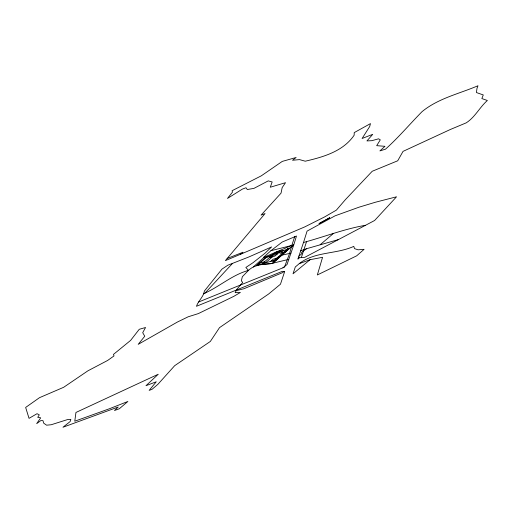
<?xml version="1.0" encoding="UTF-8"?>
<svg xmlns="http://www.w3.org/2000/svg" width="513" height="513" viewBox="0 0 513 513"><rect width="100%" height="100%" fill="white"/><g stroke="black" fill="none" stroke-linecap="round" stroke-linejoin="round"><path stroke-width="0.77" d="M203.655 293.834L204.405 291.012L221.949 269.139L227.804 265.227L248.843 256.968L271.614 246.92L264.958 253.275L253.095 262.643L245.855 267.459L248.51 270.377L242.322 276.738L241.373 280.868L242.713 282.445L236.955 289.152L235.14 292.647L240.385 292.442L233.883 296.315L198.339 313.597L188.168 316.797L177.415 322.029L138.183 344.358L144.749 336.246L142.704 332.687L145.557 327.493L139.254 329.295L130.642 340.375L113.45 354.419L114.033 355.913L107.659 360.44L87.915 370.816L63.67 387.289L39.501 397.678L25.65 407.444L29.036 418.358L37.026 413.709L39.283 414.837L37.731 417.338L40.694 417.826L36.673 423.648L40.79 420.602L42.97 420.641L43.72 423.193L46.574 425.181L51.185 424.751L67.363 419.634L70.845 419.377L70.134 421.571L62.952 427.252L118.214 407.014L114.47 410.528L119.292 408.765L127.904 401.455L109.307 408.79L74.776 421.211L75.95 412.458L158.261 374.24L145.961 385.712L156.266 381.781L149.148 390.38L152.066 389.296L157.863 384.352L174.683 365.679L210.343 341.446L219.513 327.64L268.677 293.962L280.47 284.202L284.683 271.524L282.304 271.351L196.434 306.293C197.999 301.676 201.878 298.207 203.655 293.834L204.969 293.122C219.91 286.28 232.453 274.821 248.51 270.377C254.73 264.221 264.33 264.394 272.467 263.272L293.507 245.015L270.941 250.684L263.265 257.539L291.807 245.381L293.744 244.964L296.488 236.025L282.208 242.033L270.941 250.684M303.491 242.534L307.075 231.113L335.053 215.838L358.965 207.214L375.266 202.282L396.53 196.793L374.612 220.494L304.818 257.321L298.342 257.834L297.906 259.129L299.182 257.77L298.342 257.834L303.491 242.534L306.556 241.61C326.197 236.153 345.358 228.721 365.519 225.297M301.323 257.597L306.556 241.61M291.807 245.381L294.776 236.461M282.9 267.818L284.362 267.215L284.779 266.33L289.563 253.473L291.461 246.791L293.744 244.964L287.03 264.522L282.9 267.818L198.627 301.997M204.969 293.122L232.562 263.361M261.662 264.49L270.018 263.855L272.852 263.182L281.804 255.173L290.89 253.159M253.262 266.978L264.445 257.039M257.282 265.298L266.856 256.987M262.156 263.868L269.248 257.718L274.962 256.038L281.239 250.594L275.866 252.172L269.588 257.616M273.128 254.352L271.313 255.916L266.439 257.346M272.467 256.769L266.189 262.22L262.97 263.163M270.749 261.348L273.217 259.206L278.078 257.782M283.15 250.594L279.912 253.403L284.773 251.973M320.15 244.759L333.335 233.53M298.893 256.16L301.83 253.679L301.625 252.37L306.505 248.734L338.542 239.552M299.207 263.688L295.308 266.965L293.026 273.807L310.083 259.693L322.562 257.308L317.342 274.955L356.663 255.833L364.102 249.312L358.112 249.818L354.515 248.638L353.79 246.381C336.477 254.236 315.848 251.473 300.054 262.977L299.207 263.688L310.083 259.693M240.507 254.268L304.716 226.919L324.678 216.884L336.361 210.131L345.3 199.756L372.22 171.271L397.71 160.781L403.045 151.373L450.459 129.436L466.221 122.851C475.07 117.188 479.61 107.364 487.35 100.49L481.861 98.56L483.278 94.943L476.43 92.545L476.975 88.435L477.981 85.748C459.02 93.853 438.365 98.265 422.052 111.642C409.797 124.082 398.524 137.503 385.5 149.168L379.883 150.912L384.974 146.32L376.683 145.666L380.287 139.85L378.581 138.811L371.887 140.671L366.942 140.921L372.733 134.323L362.088 138.497L369.687 126.531L370.482 123.601L354.233 132.604L354.15 135.22C343.126 151.38 323.331 157.023 305.254 161.204L299.528 159.614L292.513 160.261L296.142 157.485L282.278 161.396L261.322 175.812L232.088 190.714L232.479 192.125L227.458 198.46L242.309 189.143L246.035 187.72L247.279 189.534L253.948 188.374L268.241 180.884L272.159 181.961L270.274 187.232L285.523 182.686L282.176 187.578L281.041 193.151L261.046 215.146L265.067 213.549L225.393 260.61L240.494 254.281L243.04 252.21L227.144 258.507M284.176 271.48L282.349 272.736L243.951 288.729L236.172 290.647M306.505 248.734L300.695 250.825M273.775 253.986L279.149 252.409M271.685 255.801L277.058 254.224M282.669 253.063L284.818 252.434M277.642 257.417L279.797 256.789M259.745 263.156L264.618 261.726M272.852 263.182L288.761 259.366M329.724 217.769L319.099 223.559L329.724 217.769M265.715 257.468L256.397 265.554L275.616 259.924L288.011 249.171L279.54 251.652L265.715 257.468M287.69 248.702L272.621 261.777L274.776 261.143L289.839 248.074L287.69 248.702"/></g></svg>
